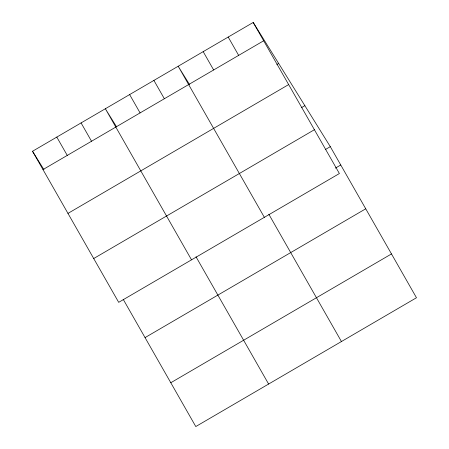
<?xml version="1.0" encoding="UTF-8"?>
<svg xmlns="http://www.w3.org/2000/svg" width="449" height="449" viewBox="0 0 449 449"><rect width="100%" height="100%" fill="white"/><g stroke="black" fill="none" stroke-linecap="round" stroke-linejoin="round"><path stroke-width="0.67" d="M253.214 22.45L339.393 173.533L118.699 302.34L32.524 151.257L253.214 22.45L330.301 146.66L416.476 297.743L195.786 426.55L123.183 299.27M42.981 169.582L263.67 40.775M276.865 64.482L278.655 63.438M67.967 213.393L288.656 84.586M301.29 107.76L304.86 105.672M93.712 258.529L314.401 129.722M325.536 149.444L330.301 146.66M335.392 168.117L340.752 164.991M145.049 337.603L365.739 208.796M170.794 382.739L391.489 253.938M189.607 84.659L178.18 66.244L264.354 217.327M116.414 126.573L105.352 108.748L191.527 259.831M32.524 151.257L43.951 169.671M228.204 37.048L238.655 55.373M203.195 51.646L213.645 69.971M268.839 214.257L341.442 341.537M153.906 80.41L164.356 98.741M129.626 94.582L140.082 112.907M196.011 256.766L268.614 384.047M81.078 122.919L91.529 141.244M56.804 137.085L67.255 155.41"/></g></svg>
